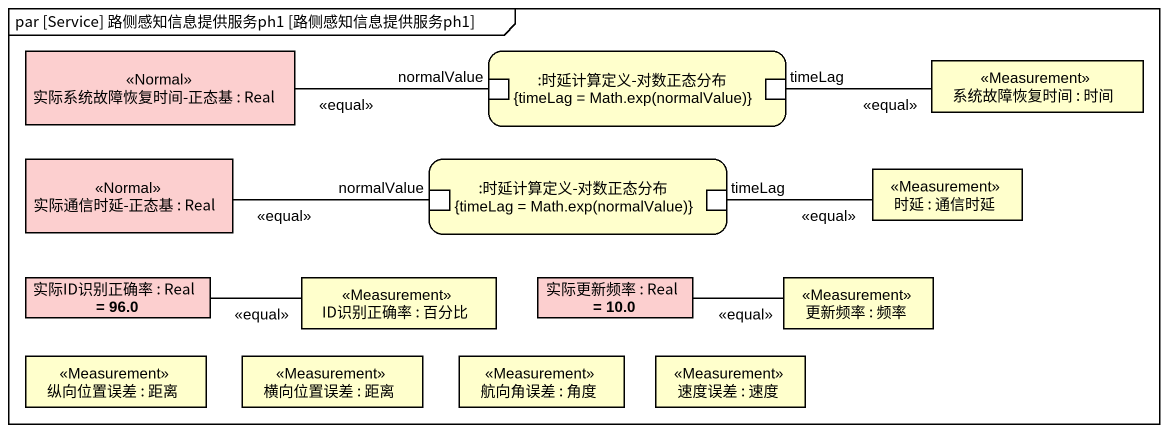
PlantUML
@startuml
mainframe par [Service] 路侧感知信息提供服务ph1 [路侧感知信息提供服务ph1]
rectangle "实际系统故障恢复时间-正态基 : Real" as 实际系统故障恢复时间_正态基 <<Normal>> #FCCFCF
rectangle ":时延计算定义-对数正态分布\n{timeLag = Math.exp(normalValue)}" as 时延计算定义_对数正态分布 {
  port normalValue
  port timeLag
}
rectangle "系统故障恢复时间 : 时间" as 系统故障恢复时间 <<Measurement>>
rectangle "实际通信时延-正态基 : Real" as 实际通信时延_正态基 <<Normal>> #FCCFCF
rectangle ":时延计算定义-对数正态分布\n{timeLag = Math.exp(normalValue)}" as 时延计算定义_对数正态分布_2 {
  port "normalValue" as normalValue_2
  port "timeLag" as timeLag_2
}
rectangle "时延 : 通信时延" as 时延 <<Measurement>>
rectangle "实际ID识别正确率 : Real = 96.0" as 实际ID识别正确率 #FCCFCF
rectangle "ID识别正确率 : 百分比" as ID识别正确率 <<Measurement>>
rectangle "实际更新频率 : Real = 10.0" as 实际更新频率 #FCCFCF
rectangle "更新频率 : 频率" as 更新频率 <<Measurement>>
rectangle "纵向位置误差 : 距离" as 纵向位置误差 <<Measurement>>
rectangle "横向位置误差 : 距离" as 横向位置误差 <<Measurement>>
rectangle "航向角误差 : 角度" as 航向角误差 <<Measurement>>
rectangle "速度误差 : 速度" as 速度误差 <<Measurement>>
实际系统故障恢复时间_正态基 -right- normalValue : <<equal>>
timeLag -right- 系统故障恢复时间 : <<equal>>
实际通信时延_正态基 -right- normalValue_2 : <<equal>>
timeLag_2 -right- 时延 : <<equal>>
实际ID识别正确率 -right- ID识别正确率 : <<equal>>
实际更新频率 -right- 更新频率 : <<equal>>
@enduml
